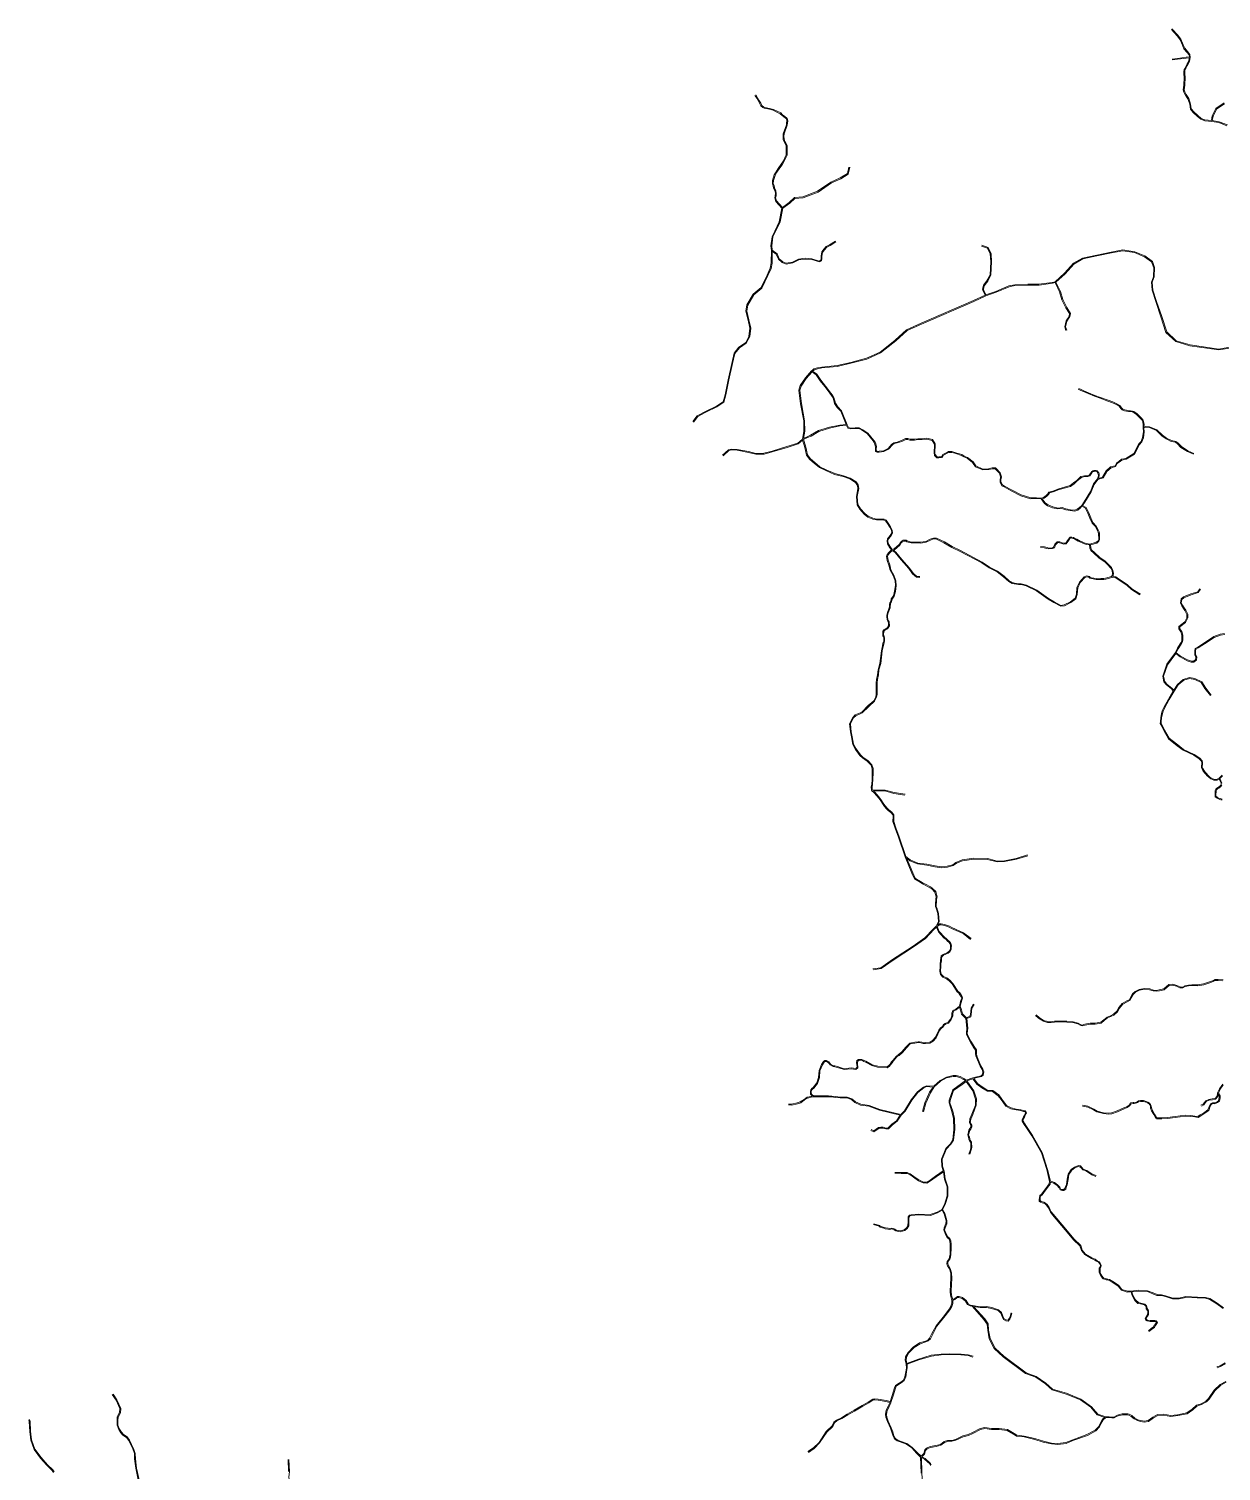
# Model space of a CAD drawing. Header units: millimetres. Extents: x 617885 to 663705, y 7172943 to 7234736.
# Drawn here: x 622412 to 630747, y 7213076 to 7223160 of the extents above; entities that cross this region are included whole.
import ezdxf

# ---------------------------------------------------------------- set-up
doc = ezdxf.new("R2010")
doc.units = ezdxf.units.MM
doc.layers.add('VIAS', color=7, linetype='Continuous', lineweight=5)

msp = doc.modelspace()

# ---------------------------------------------------------------- linework, layer by layer
at = {"layer": 'VIAS', "color": 253}
for points in [[(630399, 7223156), (630440, 7223112), (630460, 7223084), (630476, 7223046), (630487, 7223021), (630507, 7222997), (630523, 7222979), (630525, 7222964), (630503, 7222962), (630442, 7222954), (630404, 7222949)], [(630403, 7223160), (630445, 7223116), (630465, 7223087), (630482, 7223048), (630492, 7223024), (630512, 7223001), (630528, 7222982), (630531, 7222961), (630531, 7222961), (630526, 7222931), (630514, 7222912), (630504, 7222896), (630500, 7222883), (630494, 7222873), (630493, 7222862), (630493, 7222843), (630495, 7222822), (630493, 7222766), (630488, 7222734), (630492, 7222720), (630502, 7222701), (630520, 7222674), (630533, 7222634), (630538, 7222602), (630556, 7222580), (630583, 7222554), (630608, 7222534), (630634, 7222523), (630679, 7222520), (630685, 7222552), (630710, 7222603), (630767, 7222642)], [(630787, 7222482), (630730, 7222505), (630681, 7222513), (630632, 7222517), (630604, 7222529), (630579, 7222550), (630551, 7222576), (630532, 7222599), (630527, 7222633), (630515, 7222672), (630497, 7222697), (630486, 7222718), (630482, 7222733), (630487, 7222767), (630489, 7222822), (630487, 7222843), (630487, 7222862), (630488, 7222875), (630495, 7222886), (630499, 7222898), (630509, 7222915), (630520, 7222934), (630524, 7222958), (630503, 7222956), (630442, 7222948), (630405, 7222943)], [(627054, 7220415), (627084, 7220454), (627142, 7220484), (627219, 7220522), (627265, 7220553), (627279, 7220602), (627300, 7220707), (627325, 7220821), (627342, 7220893), (627375, 7220935), (627423, 7220967), (627446, 7221009), (627452, 7221067), (627440, 7221124), (627424, 7221186), (627431, 7221230), (627475, 7221304), (627532, 7221352), (627572, 7221439), (627594, 7221487), (627602, 7221524), (627604, 7221611), (627599, 7221643), (627607, 7221707), (627643, 7221780), (627657, 7221812), (627676, 7221907), (627633, 7221954), (627626, 7221979), (627629, 7221993), (627631, 7222008), (627628, 7222025), (627618, 7222046), (627616, 7222062), (627610, 7222077), (627611, 7222100), (627622, 7222139), (627635, 7222161), (627651, 7222184), (627672, 7222213), (627688, 7222237), (627706, 7222279), (627707, 7222323), (627707, 7222344), (627697, 7222361), (627691, 7222371), (627686, 7222387), (627684, 7222410), (627685, 7222427), (627708, 7222489), (627709, 7222501), (627711, 7222517), (627708, 7222530), (627690, 7222545), (627677, 7222555), (627664, 7222567), (627636, 7222581), (627616, 7222591), (627589, 7222598), (627553, 7222605), (627544, 7222611), (627530, 7222621), (627523, 7222637), (627510, 7222659), (627500, 7222676), (627488, 7222695)], [(627493, 7222698), (627505, 7222679), (627515, 7222662), (627528, 7222640), (627535, 7222625), (627547, 7222616), (627556, 7222611), (627590, 7222604), (627618, 7222597), (627638, 7222586), (627668, 7222572), (627681, 7222560), (627694, 7222550), (627714, 7222533), (627717, 7222517), (627715, 7222501), (627714, 7222487), (627691, 7222426), (627690, 7222410), (627692, 7222388), (627697, 7222373), (627702, 7222365), (627713, 7222345), (627713, 7222323), (627712, 7222277), (627693, 7222234), (627677, 7222209), (627656, 7222181), (627640, 7222158), (627628, 7222136), (627617, 7222099), (627616, 7222078), (627622, 7222064), (627624, 7222048), (627633, 7222027), (627637, 7222008), (627635, 7221992), (627632, 7221979), (627639, 7221957), (627680, 7221912), (627728, 7221946), (627764, 7221981), (627823, 7221985), (627926, 7222025), (628019, 7222089), (628084, 7222118), (628134, 7222149), (628145, 7222194)], [(630791, 7222488), (630732, 7222510), (630685, 7222519), (630690, 7222550), (630715, 7222599), (630770, 7222637)], [(628151, 7222193), (628139, 7222145), (628087, 7222112), (628022, 7222084), (627929, 7222019), (627825, 7221979), (627766, 7221975), (627731, 7221941), (627682, 7221907), (627663, 7221810), (627648, 7221777), (627613, 7221705), (627605, 7221643), (627609, 7221613), (627642, 7221587), (627658, 7221553), (627682, 7221532), (627707, 7221521), (627751, 7221530), (627792, 7221551), (627839, 7221557), (627886, 7221553), (627937, 7221537), (627948, 7221543), (627950, 7221555), (627950, 7221572), (627956, 7221600), (627969, 7221619), (627986, 7221638), (628010, 7221651), (628051, 7221675)], [(627059, 7220411), (627088, 7220450), (627144, 7220479), (627222, 7220517), (627270, 7220550), (627285, 7220601), (627306, 7220706), (627331, 7220820), (627347, 7220890), (627379, 7220930), (627427, 7220963), (627452, 7221008), (627458, 7221067), (627446, 7221125), (627430, 7221186), (627437, 7221228), (627480, 7221300), (627536, 7221348), (627578, 7221436), (627600, 7221485), (627608, 7221523), (627609, 7221605), (627637, 7221584), (627653, 7221550), (627679, 7221527), (627706, 7221514), (627753, 7221524), (627794, 7221545), (627839, 7221551), (627885, 7221547), (627938, 7221531), (627953, 7221539), (627956, 7221555), (627956, 7221571), (627961, 7221597), (627974, 7221615), (627990, 7221634), (628013, 7221646), (628054, 7221670)], [(629072, 7221641), (629114, 7221626), (629133, 7221586), (629136, 7221532), (629134, 7221488), (629131, 7221439), (629110, 7221398), (629086, 7221367), (629079, 7221341), (629083, 7221326), (629092, 7221309), (629097, 7221298), (629016, 7221260), (628650, 7221102), (628548, 7221056), (628469, 7220984), (628362, 7220899), (628267, 7220857), (628157, 7220828), (628062, 7220806), (627956, 7220795), (627925, 7220790), (627900, 7220782), (627885, 7220768), (627884, 7220768), (627842, 7220719), (627805, 7220666), (627795, 7220634), (627807, 7220539), (627829, 7220419), (627830, 7220347), (627820, 7220292), (627787, 7220263), (627710, 7220239), (627607, 7220208), (627550, 7220193), (627495, 7220192), (627443, 7220204), (627364, 7220220), (627325, 7220222), (627303, 7220216), (627261, 7220180)], [(629074, 7221647), (629119, 7221631), (629139, 7221587), (629142, 7221532), (629140, 7221487), (629136, 7221437), (629115, 7221395), (629091, 7221364), (629085, 7221341), (629089, 7221329), (629097, 7221311), (629103, 7221301), (629171, 7221324), (629263, 7221363), (629305, 7221371), (629395, 7221375), (629473, 7221375), (629565, 7221387), (629586, 7221392), (629652, 7221452), (629714, 7221521), (629778, 7221558), (629877, 7221578), (629979, 7221599), (630059, 7221615), (630143, 7221602), (630214, 7221572), (630266, 7221534), (630282, 7221491), (630279, 7221426), (630265, 7221388), (630270, 7221334), (630296, 7221255), (630332, 7221149), (630367, 7221041), (630432, 7220980), (630530, 7220950), (630731, 7220921), (630819, 7220936)], [(629667, 7221054), (629659, 7221076), (629669, 7221117), (629690, 7221148), (629693, 7221170), (629668, 7221212), (629640, 7221268), (629623, 7221323), (629591, 7221388), (629656, 7221448), (629717, 7221516), (629780, 7221552), (629878, 7221572), (629980, 7221593), (630059, 7221609), (630141, 7221596), (630211, 7221567), (630261, 7221531), (630276, 7221490), (630273, 7221427), (630259, 7221388), (630264, 7221332), (630291, 7221253), (630326, 7221147), (630361, 7221037), (630429, 7220975), (630529, 7220944), (630731, 7220915), (630821, 7220930)], [(629748, 7220641), (629767, 7220632), (629785, 7220624), (629817, 7220610), (629862, 7220592), (629902, 7220578), (629954, 7220558), (629987, 7220546), (630019, 7220532), (630035, 7220522), (630046, 7220506), (630056, 7220496), (630072, 7220490), (630085, 7220487), (630099, 7220484), (630113, 7220484), (630126, 7220482), (630133, 7220480), (630140, 7220475), (630156, 7220463), (630172, 7220448), (630185, 7220434), (630196, 7220421), (630202, 7220393), (630201, 7220372), (630201, 7220372), (630203, 7220342), (630198, 7220302), (630188, 7220276), (630172, 7220258), (630136, 7220192), (630081, 7220157), (630051, 7220151), (630031, 7220135), (630015, 7220124), (630005, 7220105), (629974, 7220097), (629944, 7220070), (629917, 7220025), (629889, 7220017), (629895, 7220035), (629895, 7220041), (629894, 7220048), (629891, 7220055), (629888, 7220061), (629886, 7220066), (629881, 7220070), (629873, 7220073), (629865, 7220073), (629858, 7220072), (629850, 7220071), (629844, 7220066), (629840, 7220063), (629838, 7220059), (629835, 7220056), (629833, 7220052), (629824, 7220040), (629814, 7220036), (629791, 7220036), (629767, 7220030), (629737, 7220003), (629715, 7219985), (629691, 7219967), (629613, 7219944), (629571, 7219928), (629543, 7219920), (629536, 7219908), (629524, 7219898), (629506, 7219883), (629489, 7219879), (629456, 7219882), (629416, 7219881), (629348, 7219902), (629282, 7219936), (629233, 7219962), (629218, 7219971), (629207, 7219993), (629207, 7220006), (629211, 7220027), (629202, 7220056), (629196, 7220064), (629183, 7220077), (629169, 7220091), (629147, 7220091), (629121, 7220085), (629081, 7220082), (629033, 7220104), (629013, 7220133), (628974, 7220163), (628951, 7220173), (628933, 7220183), (628909, 7220192), (628899, 7220194), (628885, 7220199), (628865, 7220204), (628841, 7220204), (628834, 7220200), (628802, 7220184), (628793, 7220168), (628773, 7220167), (628767, 7220166), (628762, 7220167), (628756, 7220173), (628749, 7220181), (628748, 7220186), (628746, 7220192), (628748, 7220258), (628730, 7220288), (628690, 7220298), (628656, 7220294), (628626, 7220294), (628602, 7220291), (628572, 7220291), (628557, 7220295), (628541, 7220295), (628512, 7220281), (628481, 7220271), (628459, 7220266), (628445, 7220256), (628418, 7220227), (628386, 7220209), (628355, 7220207), (628343, 7220206), (628339, 7220208), (628337, 7220209), (628336, 7220213), (628336, 7220227), (628337, 7220237), (628332, 7220259), (628328, 7220270), (628319, 7220283), (628277, 7220334), (628242, 7220356), (628216, 7220371), (628188, 7220371), (628158, 7220369), (628142, 7220373), (628132, 7220392), (628093, 7220490), (628067, 7220517), (628050, 7220542), (628040, 7220583), (628029, 7220599), (628016, 7220615), (627998, 7220641), (627981, 7220663), (627949, 7220704), (627920, 7220745), (627891, 7220766), (627903, 7220777), (627926, 7220784), (627956, 7220789), (628063, 7220800), (628158, 7220822), (628269, 7220851), (628365, 7220894), (628473, 7220979), (628551, 7221051), (628653, 7221096), (629019, 7221254), (629102, 7221294), (629173, 7221318), (629265, 7221357), (629305, 7221365), (629395, 7221369), (629474, 7221369), (629567, 7221381), (629586, 7221386), (629617, 7221321), (629634, 7221265), (629662, 7221209), (629687, 7221169), (629684, 7221150), (629663, 7221119), (629653, 7221076), (629661, 7221052)], [(627887, 7220762), (627846, 7220715), (627810, 7220663), (627801, 7220634), (627813, 7220540), (627835, 7220419), (627836, 7220347), (627827, 7220296), (627853, 7220307), (627877, 7220319), (627932, 7220351), (628009, 7220375), (628081, 7220390), (628125, 7220393), (628088, 7220486), (628062, 7220513), (628044, 7220540), (628035, 7220580), (628024, 7220596), (628012, 7220612), (627993, 7220638), (627976, 7220660), (627944, 7220700), (627916, 7220741), (627887, 7220762)], [(629751, 7220646), (629769, 7220638), (629787, 7220630), (629820, 7220616), (629865, 7220597), (629904, 7220583), (629956, 7220564), (629989, 7220552), (630022, 7220537), (630039, 7220527), (630051, 7220510), (630059, 7220502), (630074, 7220496), (630086, 7220493), (630100, 7220490), (630113, 7220490), (630127, 7220488), (630136, 7220485), (630144, 7220480), (630160, 7220468), (630177, 7220452), (630190, 7220438), (630201, 7220423), (630208, 7220393), (630207, 7220376), (630218, 7220381), (630246, 7220378), (630298, 7220357), (630336, 7220319), (630365, 7220298), (630399, 7220281), (630430, 7220275), (630446, 7220263), (630470, 7220239), (630515, 7220210), (630556, 7220191)], [(629483, 7219540), (629511, 7219538), (629531, 7219534), (629542, 7219530), (629567, 7219532), (629576, 7219536), (629585, 7219557), (629601, 7219573), (629609, 7219574), (629619, 7219573), (629635, 7219567), (629648, 7219563), (629660, 7219564), (629672, 7219582), (629681, 7219595), (629684, 7219600), (629692, 7219606), (629697, 7219607), (629703, 7219606), (629714, 7219603), (629725, 7219597), (629738, 7219591), (629750, 7219585), (629761, 7219579), (629771, 7219575), (629789, 7219567), (629805, 7219561), (629830, 7219558), (629874, 7219571), (629887, 7219581), (629891, 7219590), (629891, 7219607), (629890, 7219618), (629890, 7219630), (629887, 7219641), (629883, 7219651), (629868, 7219680), (629845, 7219705), (629829, 7219738), (629815, 7219774), (629799, 7219810), (629774, 7219822), (629761, 7219810), (629744, 7219795), (629723, 7219789), (629692, 7219792), (629661, 7219798), (629634, 7219806), (629606, 7219804), (629569, 7219812), (629534, 7219826), (629513, 7219842), (629488, 7219873), (629455, 7219876), (629415, 7219875), (629346, 7219896), (629279, 7219931), (629230, 7219957), (629214, 7219966), (629201, 7219991), (629201, 7220007), (629205, 7220026), (629197, 7220053), (629191, 7220060), (629178, 7220073), (629166, 7220085), (629148, 7220085), (629122, 7220079), (629080, 7220076), (629029, 7220099), (629008, 7220129), (628971, 7220158), (628948, 7220167), (628930, 7220178), (628907, 7220186), (628898, 7220188), (628884, 7220193), (628864, 7220198), (628843, 7220198), (628836, 7220195), (628806, 7220180), (628797, 7220162), (628774, 7220161), (628766, 7220160), (628759, 7220161), (628751, 7220169), (628744, 7220178), (628742, 7220185), (628740, 7220191), (628742, 7220256), (628726, 7220282), (628690, 7220292), (628656, 7220288), (628626, 7220288), (628602, 7220285), (628571, 7220285), (628556, 7220289), (628542, 7220289), (628515, 7220276), (628483, 7220266), (628462, 7220261), (628449, 7220252), (628422, 7220222), (628388, 7220204), (628355, 7220201), (628341, 7220200), (628335, 7220202), (628331, 7220206), (628330, 7220213), (628330, 7220228), (628331, 7220236), (628326, 7220257), (628322, 7220267), (628314, 7220280), (628273, 7220330), (628239, 7220351), (628214, 7220365), (628188, 7220365), (628157, 7220363), (628138, 7220368), (628128, 7220387), (628082, 7220384), (628010, 7220369), (627934, 7220346), (627880, 7220313), (627855, 7220302), (627827, 7220289), (627840, 7220244), (627848, 7220214), (627855, 7220181), (627875, 7220153), (627907, 7220127), (627942, 7220098), (627986, 7220078), (628047, 7220051), (628107, 7220036), (628154, 7220019), (628195, 7219992), (628210, 7219971), (628213, 7219947), (628203, 7219890), (628208, 7219834), (628225, 7219805), (628255, 7219772), (628279, 7219752), (628313, 7219738), (628338, 7219733), (628369, 7219733), (628391, 7219732), (628405, 7219725), (628420, 7219705), (628436, 7219678), (628447, 7219656), (628450, 7219635), (628438, 7219614), (628420, 7219592), (628417, 7219581), (628420, 7219561), (628435, 7219536), (628448, 7219521), (628461, 7219524), (628495, 7219554), (628506, 7219570), (628512, 7219575), (628516, 7219580), (628525, 7219585), (628536, 7219585), (628545, 7219584), (628552, 7219580), (628581, 7219572), (628644, 7219570), (628682, 7219576), (628713, 7219591), (628735, 7219600), (628757, 7219598), (628812, 7219573), (628866, 7219540), (628925, 7219513), (629076, 7219431), (629127, 7219397), (629184, 7219368), (629229, 7219333), (629266, 7219301), (629288, 7219289), (629303, 7219285), (629331, 7219280), (629350, 7219280), (629385, 7219271), (629459, 7219235), (629541, 7219177), (629579, 7219154), (629627, 7219129), (629649, 7219132), (629693, 7219154), (629726, 7219180), (629735, 7219207), (629739, 7219253), (629757, 7219291), (629790, 7219328), (629809, 7219336), (629826, 7219332), (629832, 7219325), (629841, 7219322), (629874, 7219316), (629887, 7219315), (629906, 7219316), (629926, 7219316), (629939, 7219319), (629981, 7219331), (629986, 7219337), (629988, 7219353), (629984, 7219371), (629975, 7219389), (629949, 7219418), (629933, 7219433), (629894, 7219459), (629855, 7219496), (629837, 7219512), (629830, 7219529), (629827, 7219552), (629804, 7219555), (629787, 7219561), (629768, 7219569), (629758, 7219574), (629747, 7219579), (629735, 7219586), (629723, 7219591), (629712, 7219597), (629702, 7219600), (629697, 7219601), (629694, 7219600), (629689, 7219596), (629686, 7219592), (629677, 7219579), (629664, 7219559), (629648, 7219557), (629633, 7219561), (629618, 7219567), (629609, 7219568), (629603, 7219567), (629590, 7219553), (629581, 7219532), (629569, 7219526), (629541, 7219524), (629529, 7219528), (629510, 7219532), (629483, 7219534)], [(630554, 7220186), (630512, 7220204), (630466, 7220234), (630442, 7220258), (630427, 7220270), (630397, 7220276), (630362, 7220293), (630332, 7220315), (630295, 7220352), (630245, 7220372), (630219, 7220375), (630207, 7220370), (630209, 7220342), (630204, 7220300), (630193, 7220273), (630177, 7220255), (630141, 7220187), (630084, 7220152), (630053, 7220145), (630035, 7220130), (630020, 7220120), (630009, 7220100), (629977, 7220091), (629948, 7220066), (629921, 7220020), (629886, 7220010), (629860, 7219975), (629838, 7219923), (629795, 7219851), (629778, 7219827), (629803, 7219814), (629821, 7219776), (629835, 7219741), (629850, 7219709), (629873, 7219684), (629889, 7219653), (629893, 7219643), (629896, 7219631), (629896, 7219619), (629897, 7219608), (629897, 7219589), (629892, 7219578), (629877, 7219565), (629833, 7219553), (629836, 7219531), (629842, 7219516), (629859, 7219501), (629898, 7219464), (629937, 7219438), (629953, 7219422), (629980, 7219393), (629990, 7219373), (629994, 7219354), (629992, 7219335), (629990, 7219332), (629994, 7219333), (630010, 7219329), (630020, 7219322), (630093, 7219272), (630123, 7219246), (630182, 7219208)], [(627265, 7220175), (627306, 7220211), (627325, 7220216), (627363, 7220214), (627442, 7220198), (627494, 7220186), (627551, 7220187), (627609, 7220202), (627712, 7220233), (627790, 7220258), (627821, 7220285), (627834, 7220243), (627842, 7220213), (627849, 7220179), (627871, 7220149), (627903, 7220122), (627939, 7220093), (627983, 7220073), (628045, 7220045), (628105, 7220030), (628151, 7220013), (628191, 7219988), (628204, 7219968), (628207, 7219947), (628197, 7219890), (628202, 7219832), (628220, 7219802), (628251, 7219768), (628276, 7219747), (628311, 7219732), (628337, 7219727), (628369, 7219727), (628389, 7219726), (628401, 7219720), (628415, 7219702), (628430, 7219675), (628442, 7219654), (628444, 7219636), (628433, 7219617), (628414, 7219594), (628411, 7219581), (628414, 7219559), (628430, 7219532), (628442, 7219518), (628424, 7219498), (628413, 7219486), (628408, 7219471), (628412, 7219444), (628424, 7219410), (628432, 7219376), (628454, 7219338), (628467, 7219300), (628470, 7219268), (628464, 7219228), (628456, 7219197), (628441, 7219175), (628437, 7219157), (628430, 7219147), (628429, 7219136), (628428, 7219121), (628427, 7219113), (628415, 7219080), (628409, 7219060), (628409, 7219048), (628411, 7219030), (628417, 7219018), (628421, 7219012), (628422, 7218988), (628411, 7218971), (628397, 7218963), (628389, 7218958), (628382, 7218948), (628381, 7218926), (628381, 7218916), (628385, 7218910), (628388, 7218900), (628388, 7218881), (628384, 7218872), (628373, 7218812), (628361, 7218723), (628348, 7218679), (628345, 7218644), (628338, 7218612), (628335, 7218587), (628335, 7218505), (628332, 7218489), (628319, 7218462), (628279, 7218428), (628235, 7218383), (628189, 7218363), (628172, 7218346), (628148, 7218302), (628155, 7218244), (628162, 7218209), (628171, 7218156), (628191, 7218122), (628222, 7218080), (628239, 7218063), (628273, 7218040), (628301, 7218012), (628308, 7217987), (628308, 7217956), (628307, 7217915), (628304, 7217876), (628301, 7217860), (628302, 7217838), (628306, 7217831), (628307, 7217830), (628316, 7217823), (628322, 7217819), (628337, 7217800), (628355, 7217778), (628368, 7217763), (628379, 7217743), (628394, 7217724), (628408, 7217707), (628419, 7217696), (628428, 7217689), (628440, 7217679), (628453, 7217662), (628453, 7217652), (628451, 7217617), (628468, 7217571), (628491, 7217508), (628537, 7217371), (628537, 7217371), (628585, 7217257), (628603, 7217217), (628615, 7217210), (628643, 7217193), (628660, 7217182), (628677, 7217174), (628711, 7217155), (628724, 7217148), (628746, 7217125), (628755, 7217091), (628752, 7217076), (628752, 7217063), (628751, 7217052), (628749, 7217041), (628749, 7217023), (628754, 7217012), (628766, 7216974), (628770, 7216918), (628755, 7216887), (628734, 7216866), (628676, 7216805), (628593, 7216746), (628450, 7216653), (628368, 7216596), (628313, 7216588)], [(629882, 7220014), (629889, 7220035), (629889, 7220040), (629888, 7220046), (629886, 7220052), (629883, 7220058), (629881, 7220062), (629878, 7220065), (629872, 7220067), (629866, 7220067), (629859, 7220066), (629853, 7220065), (629848, 7220062), (629845, 7220059), (629842, 7220055), (629840, 7220052), (629838, 7220049), (629828, 7220035), (629815, 7220030), (629792, 7220030), (629770, 7220024), (629741, 7219999), (629719, 7219980), (629693, 7219961), (629615, 7219939), (629573, 7219922), (629547, 7219915), (629541, 7219904), (629528, 7219893), (629509, 7219878), (629495, 7219874), (629517, 7219846), (629537, 7219831), (629571, 7219818), (629607, 7219810), (629635, 7219813), (629662, 7219804), (629693, 7219798), (629723, 7219795), (629741, 7219801), (629757, 7219814), (629772, 7219827), (629790, 7219854), (629833, 7219925), (629855, 7219978), (629882, 7220014)], [(628640, 7219325), (628617, 7219327), (628590, 7219349), (628564, 7219386), (628511, 7219447), (628469, 7219498), (628447, 7219514), (628429, 7219494), (628418, 7219483), (628414, 7219471), (628418, 7219446), (628430, 7219412), (628438, 7219378), (628459, 7219341), (628473, 7219301), (628476, 7219268), (628470, 7219226), (628462, 7219194), (628447, 7219172), (628443, 7219155), (628436, 7219145), (628435, 7219135), (628434, 7219121), (628433, 7219111), (628420, 7219078), (628415, 7219059), (628415, 7219048), (628417, 7219031), (628422, 7219021), (628427, 7219015), (628428, 7218987), (628415, 7218966), (628400, 7218958), (628393, 7218953), (628388, 7218946), (628387, 7218926), (628387, 7218918), (628390, 7218913), (628394, 7218901), (628394, 7218880), (628390, 7218870), (628378, 7218811), (628367, 7218722), (628354, 7218678), (628351, 7218644), (628344, 7218611), (628341, 7218587), (628341, 7218505), (628338, 7218487), (628324, 7218459), (628283, 7218423), (628238, 7218378), (628192, 7218358), (628177, 7218342), (628155, 7218301), (628161, 7218245), (628168, 7218210), (628177, 7218158), (628196, 7218126), (628226, 7218084), (628243, 7218067), (628276, 7218044), (628306, 7218015), (628314, 7217988), (628314, 7217956), (628313, 7217915), (628310, 7217876), (628307, 7217860), (628308, 7217840), (628311, 7217836), (628397, 7217838), (628460, 7217820), (628537, 7217809)], [(630179, 7219203), (630120, 7219241), (630089, 7219268), (630017, 7219317), (630007, 7219324), (629994, 7219327), (629984, 7219325), (629983, 7219325), (629941, 7219313), (629927, 7219310), (629906, 7219310), (629887, 7219309), (629873, 7219310), (629840, 7219316), (629829, 7219320), (629823, 7219327), (629810, 7219329), (629794, 7219323), (629762, 7219288), (629745, 7219251), (629741, 7219205), (629731, 7219176), (629696, 7219149), (629651, 7219127), (629626, 7219123), (629577, 7219149), (629537, 7219172), (629456, 7219230), (629383, 7219265), (629349, 7219274), (629330, 7219274), (629301, 7219279), (629286, 7219283), (629263, 7219296), (629225, 7219329), (629180, 7219363), (629124, 7219391), (629073, 7219426), (628922, 7219507), (628863, 7219535), (628809, 7219567), (628756, 7219592), (628736, 7219594), (628715, 7219586), (628684, 7219570), (628644, 7219564), (628580, 7219566), (628550, 7219574), (628543, 7219578), (628536, 7219579), (628526, 7219579), (628520, 7219575), (628516, 7219571), (628510, 7219566), (628500, 7219550), (628463, 7219518), (628454, 7219516), (628473, 7219502), (628515, 7219451), (628569, 7219389), (628595, 7219353), (628619, 7219332), (628641, 7219331)], [(630599, 7219245), (630583, 7219224), (630534, 7219209), (630483, 7219188), (630467, 7219175), (630462, 7219146), (630471, 7219127), (630484, 7219108), (630494, 7219093), (630507, 7219066), (630508, 7219043), (630492, 7219013), (630452, 7218982), (630452, 7218964), (630466, 7218944), (630473, 7218921), (630473, 7218890), (630471, 7218877), (630461, 7218861), (630441, 7218829), (630427, 7218799), (630368, 7218717), (630339, 7218635), (630347, 7218595), (630364, 7218574), (630398, 7218547), (630412, 7218532), (630378, 7218473), (630347, 7218414), (630335, 7218392), (630330, 7218374), (630325, 7218343), (630322, 7218318), (630320, 7218304), (630332, 7218284), (630347, 7218254), (630379, 7218196), (630439, 7218148), (630481, 7218116), (630556, 7218081), (630594, 7218057), (630609, 7218040), (630611, 7218029), (630611, 7218018), (630609, 7218007), (630609, 7217996), (630614, 7217985), (630620, 7217974), (630630, 7217958), (630641, 7217950), (630649, 7217937), (630662, 7217927), (630675, 7217916), (630686, 7217911), (630695, 7217908), (630703, 7217906), (630709, 7217906), (630720, 7217908), (630732, 7217915), (630746, 7217886), (630746, 7217875), (630737, 7217864), (630728, 7217857), (630717, 7217851), (630710, 7217843), (630706, 7217835), (630705, 7217825), (630704, 7217812), (630704, 7217799), (630705, 7217790), (630713, 7217785), (630718, 7217781), (630729, 7217777), (630738, 7217773), (630745, 7217770), (630754, 7217769)], [(630603, 7219242), (630587, 7219219), (630537, 7219203), (630486, 7219183), (630473, 7219171), (630468, 7219147), (630476, 7219130), (630489, 7219112), (630499, 7219096), (630513, 7219067), (630514, 7219042), (630497, 7219009), (630458, 7218979), (630458, 7218966), (630472, 7218947), (630479, 7218921), (630479, 7218889), (630477, 7218875), (630467, 7218858), (630446, 7218826), (630433, 7218798), (630463, 7218774), (630512, 7218748), (630539, 7218739), (630553, 7218739), (630564, 7218746), (630568, 7218748), (630570, 7218768), (630562, 7218783), (630562, 7218813), (630565, 7218827), (630583, 7218838), (630627, 7218865), (630695, 7218911), (630741, 7218928), (630771, 7218932)], [(630772, 7218926), (630742, 7218922), (630698, 7218905), (630631, 7218860), (630586, 7218833), (630571, 7218824), (630568, 7218812), (630568, 7218785), (630576, 7218769), (630574, 7218745), (630567, 7218741), (630555, 7218733), (630538, 7218733), (630510, 7218742), (630460, 7218769), (630430, 7218793), (630373, 7218714), (630345, 7218635), (630353, 7218597), (630368, 7218578), (630402, 7218551), (630415, 7218537), (630442, 7218577), (630482, 7218612), (630525, 7218624), (630563, 7218618), (630611, 7218594), (630639, 7218551), (630677, 7218502)], [(630672, 7218498), (630634, 7218548), (630607, 7218590), (630562, 7218612), (630525, 7218618), (630485, 7218607), (630447, 7218573), (630418, 7218530), (630383, 7218470), (630352, 7218411), (630341, 7218390), (630336, 7218373), (630331, 7218342), (630328, 7218317), (630327, 7218305), (630338, 7218286), (630352, 7218257), (630384, 7218200), (630443, 7218153), (630484, 7218122), (630558, 7218087), (630598, 7218062), (630614, 7218043), (630617, 7218030), (630617, 7218017), (630615, 7218006), (630615, 7217997), (630619, 7217988), (630626, 7217977), (630635, 7217962), (630645, 7217954), (630654, 7217942), (630666, 7217931), (630678, 7217921), (630688, 7217916), (630696, 7217914), (630704, 7217912), (630709, 7217912), (630718, 7217914), (630732, 7217922), (630753, 7217941)], [(630737, 7217919), (630757, 7217938)], [(630752, 7217887), (630737, 7217919)], [(628536, 7217803), (628458, 7217814), (628396, 7217832), (628317, 7217830), (628319, 7217828), (628326, 7217824), (628342, 7217804), (628360, 7217782), (628373, 7217766), (628384, 7217747), (628399, 7217728), (628413, 7217711), (628423, 7217700), (628432, 7217693), (628444, 7217683), (628459, 7217664), (628459, 7217652), (628458, 7217618), (628473, 7217573), (628497, 7217510), (628542, 7217374), (628574, 7217349), (628626, 7217327), (628690, 7217319), (628747, 7217308), (628793, 7217300), (628832, 7217305), (628870, 7217316), (628893, 7217332), (628937, 7217349), (629018, 7217361), (629115, 7217359), (629181, 7217341), (629232, 7217344), (629315, 7217360), (629394, 7217385)], [(630755, 7217775), (630747, 7217776), (630740, 7217778), (630731, 7217782), (630721, 7217786), (630716, 7217790), (630711, 7217794), (630710, 7217799), (630710, 7217811), (630711, 7217824), (630712, 7217834), (630715, 7217840), (630721, 7217846), (630731, 7217852), (630742, 7217860), (630752, 7217873)], [(629396, 7217379), (629316, 7217354), (629232, 7217338), (629180, 7217335), (629114, 7217353), (629019, 7217355), (628939, 7217343), (628896, 7217327), (628873, 7217310), (628833, 7217299), (628793, 7217294), (628746, 7217302), (628689, 7217313), (628624, 7217322), (628571, 7217344), (628547, 7217363), (628591, 7217259), (628607, 7217221), (628618, 7217215), (628646, 7217198), (628663, 7217187), (628680, 7217179), (628714, 7217161), (628727, 7217153), (628752, 7217128), (628761, 7217091), (628758, 7217075), (628758, 7217063), (628756, 7217051), (628755, 7217041), (628755, 7217024), (628759, 7217014), (628772, 7216975), (628776, 7216917), (628765, 7216893), (628777, 7216902), (628789, 7216902), (628813, 7216898), (628848, 7216886), (628864, 7216877), (628946, 7216839), (628999, 7216799)], [(628995, 7216794), (628943, 7216834), (628861, 7216871), (628846, 7216880), (628812, 7216892), (628789, 7216896), (628779, 7216896), (628762, 7216884), (628775, 7216849), (628812, 7216809), (628828, 7216798), (628839, 7216787), (628849, 7216779), (628858, 7216765), (628861, 7216749), (628860, 7216735), (628860, 7216722), (628850, 7216707), (628838, 7216697), (628807, 7216683), (628796, 7216675), (628793, 7216662), (628791, 7216645), (628788, 7216622), (628788, 7216602), (628786, 7216573), (628790, 7216551), (628806, 7216534), (628829, 7216524), (628850, 7216509), (628871, 7216486), (628907, 7216431), (628917, 7216422), (628926, 7216410), (628936, 7216394), (628939, 7216383), (628934, 7216368), (628923, 7216326), (628931, 7216302), (628938, 7216273), (628966, 7216246), (628991, 7216257), (628994, 7216268), (628999, 7216314), (629016, 7216342)], [(628314, 7216582), (628370, 7216590), (628453, 7216648), (628597, 7216741), (628680, 7216800), (628738, 7216862), (628757, 7216880), (628770, 7216846), (628808, 7216804), (628824, 7216793), (628835, 7216782), (628844, 7216775), (628853, 7216763), (628855, 7216749), (628854, 7216735), (628854, 7216724), (628845, 7216711), (628835, 7216703), (628804, 7216689), (628790, 7216679), (628787, 7216663), (628785, 7216646), (628782, 7216623), (628782, 7216603), (628780, 7216572), (628784, 7216548), (628802, 7216529), (628826, 7216518), (628846, 7216505), (628866, 7216482), (628902, 7216427), (628913, 7216418), (628921, 7216407), (628930, 7216391), (628933, 7216383), (628928, 7216369), (628917, 7216327), (628892, 7216306), (628871, 7216296), (628864, 7216277), (628864, 7216260), (628859, 7216245), (628854, 7216236), (628838, 7216214), (628817, 7216205), (628806, 7216199), (628796, 7216183), (628785, 7216175), (628774, 7216159), (628749, 7216109), (628730, 7216087), (628708, 7216075), (628679, 7216072), (628664, 7216071), (628655, 7216074), (628639, 7216078), (628629, 7216078), (628605, 7216075), (628571, 7216069), (628542, 7216040), (628514, 7216008), (628491, 7215988), (628475, 7215976), (628451, 7215946), (628441, 7215935), (628430, 7215920), (628421, 7215909), (628409, 7215902), (628346, 7215907), (628308, 7215916), (628264, 7215942), (628252, 7215946), (628236, 7215954), (628220, 7215955), (628212, 7215953), (628201, 7215946), (628198, 7215931), (628199, 7215920), (628202, 7215903), (628201, 7215898), (628192, 7215891), (628160, 7215895), (628112, 7215889), (628083, 7215899), (628064, 7215904), (628047, 7215909), (628037, 7215910), (628017, 7215921), (628011, 7215929), (628004, 7215937), (627989, 7215947), (627977, 7215946), (627967, 7215940), (627962, 7215932), (627954, 7215920), (627936, 7215877), (627933, 7215829), (627920, 7215790), (627895, 7215758), (627885, 7215751), (627878, 7215741), (627875, 7215730), (627875, 7215723), (627876, 7215712), (627882, 7215705), (627889, 7215698), (627878, 7215696), (627852, 7215690), (627831, 7215675), (627805, 7215657), (627784, 7215651), (627744, 7215641), (627722, 7215642)], [(629449, 7216261), (629470, 7216243), (629504, 7216221), (629534, 7216213), (629559, 7216212), (629583, 7216215), (629624, 7216217), (629669, 7216216), (629711, 7216212), (629744, 7216203), (629761, 7216193), (629775, 7216189), (629796, 7216194), (629833, 7216201), (629866, 7216202), (629907, 7216209), (629930, 7216227), (629953, 7216245), (629976, 7216255), (629997, 7216265), (630022, 7216288), (630037, 7216314), (630060, 7216340), (630090, 7216358), (630111, 7216368), (630118, 7216385), (630131, 7216408), (630148, 7216424), (630175, 7216438), (630211, 7216445), (630247, 7216442), (630271, 7216433), (630293, 7216431), (630316, 7216435), (630349, 7216442), (630370, 7216460), (630384, 7216472), (630408, 7216474), (630435, 7216466), (630459, 7216455), (630478, 7216454), (630496, 7216464), (630519, 7216468), (630543, 7216471), (630584, 7216470), (630625, 7216477), (630667, 7216490), (630695, 7216502), (630705, 7216507), (630727, 7216507), (630759, 7216504)], [(630760, 7216510), (630727, 7216513), (630704, 7216513), (630693, 7216507), (630665, 7216496), (630624, 7216483), (630583, 7216476), (630543, 7216477), (630518, 7216474), (630494, 7216469), (630477, 7216460), (630460, 7216461), (630438, 7216471), (630409, 7216480), (630381, 7216478), (630366, 7216464), (630347, 7216447), (630314, 7216441), (630292, 7216437), (630273, 7216439), (630248, 7216448), (630211, 7216451), (630173, 7216443), (630145, 7216429), (630127, 7216412), (630113, 7216387), (630106, 7216372), (630087, 7216364), (630056, 7216345), (630032, 7216318), (630017, 7216292), (629994, 7216270), (629974, 7216260), (629950, 7216250), (629926, 7216232), (629905, 7216214), (629866, 7216208), (629832, 7216207), (629794, 7216200), (629775, 7216195), (629764, 7216199), (629747, 7216208), (629712, 7216218), (629669, 7216222), (629624, 7216223), (629582, 7216221), (629559, 7216218), (629535, 7216219), (629506, 7216227), (629474, 7216248), (629453, 7216266)], [(628918, 7216320), (628895, 7216301), (628875, 7216292), (628870, 7216276), (628870, 7216259), (628864, 7216243), (628859, 7216233), (628842, 7216209), (628820, 7216200), (628811, 7216194), (628801, 7216179), (628789, 7216171), (628779, 7216156), (628755, 7216105), (628734, 7216082), (628710, 7216069), (628680, 7216066), (628663, 7216065), (628654, 7216068), (628638, 7216072), (628629, 7216072), (628606, 7216069), (628574, 7216063), (628547, 7216036), (628519, 7216004), (628495, 7215983), (628479, 7215972), (628455, 7215942), (628446, 7215931), (628435, 7215916), (628425, 7215905), (628411, 7215896), (628345, 7215901), (628305, 7215911), (628261, 7215936), (628250, 7215940), (628234, 7215949), (628220, 7215949), (628215, 7215948), (628207, 7215942), (628204, 7215931), (628205, 7215921), (628208, 7215903), (628207, 7215895), (628193, 7215885), (628160, 7215889), (628111, 7215883), (628081, 7215893), (628062, 7215899), (628046, 7215903), (628035, 7215904), (628013, 7215916), (628006, 7215925), (628000, 7215932), (627987, 7215941), (627979, 7215940), (627971, 7215935), (627967, 7215929), (627959, 7215917), (627942, 7215875), (627939, 7215828), (627925, 7215787), (627900, 7215754), (627889, 7215746), (627884, 7215739), (627881, 7215729), (627881, 7215723), (627882, 7215715), (627886, 7215709), (627896, 7215700), (627924, 7215700), (627968, 7215699), (628001, 7215699), (628025, 7215698), (628050, 7215695), (628084, 7215691), (628132, 7215691), (628165, 7215680), (628190, 7215658), (628228, 7215641), (628286, 7215633), (628360, 7215605), (628508, 7215570), (628533, 7215596), (628579, 7215673), (628623, 7215727), (628666, 7215760), (628687, 7215771), (628738, 7215767), (628782, 7215807), (628826, 7215830), (628873, 7215842), (628895, 7215841), (628923, 7215834), (628949, 7215820), (628965, 7215809), (629011, 7215825), (629011, 7215825), (629030, 7215831), (629069, 7215839), (629078, 7215848), (629082, 7215866), (629076, 7215885), (629062, 7215907), (629043, 7215952), (629033, 7215979), (629030, 7215993), (629030, 7216019), (629019, 7216035), (628993, 7216079), (628974, 7216114), (628967, 7216128), (628966, 7216139), (628970, 7216174), (628962, 7216241), (628932, 7216270), (628925, 7216300), (628918, 7216320)], [(629021, 7216339), (629005, 7216312), (629000, 7216267), (628997, 7216253), (628969, 7216240), (628976, 7216174), (628972, 7216139), (628973, 7216129), (628979, 7216117), (628998, 7216082), (629024, 7216039), (629036, 7216021), (629036, 7215993), (629038, 7215980), (629049, 7215954), (629067, 7215909), (629081, 7215887), (629089, 7215867), (629084, 7215845), (629072, 7215834), (629032, 7215825), (629017, 7215820), (629043, 7215786), (629076, 7215762), (629116, 7215738), (629151, 7215737), (629193, 7215706), (629213, 7215677), (629246, 7215632), (629279, 7215615), (629315, 7215607), (629346, 7215602), (629367, 7215597), (629377, 7215595), (629382, 7215588), (629385, 7215581), (629382, 7215573), (629379, 7215567), (629374, 7215557), (629372, 7215551), (629361, 7215533), (629362, 7215525), (629374, 7215503), (629386, 7215486), (629429, 7215423), (629495, 7215304), (629533, 7215186), (629553, 7215104), (629563, 7215100), (629581, 7215094), (629604, 7215077), (629619, 7215061), (629626, 7215048), (629631, 7215045), (629639, 7215044), (629644, 7215044), (629655, 7215052), (629657, 7215060), (629666, 7215079), (629671, 7215117), (629678, 7215153), (629699, 7215185), (629721, 7215202), (629749, 7215212), (629763, 7215210), (629773, 7215200), (629783, 7215188), (629807, 7215178), (629845, 7215153), (629874, 7215142)], [(628665, 7215588), (628682, 7215648), (628714, 7215722), (628741, 7215762), (628786, 7215802), (628828, 7215825), (628873, 7215836), (628894, 7215835), (628921, 7215828), (628946, 7215815), (628960, 7215806), (628932, 7215785), (628870, 7215742), (628846, 7215669), (628845, 7215650), (628864, 7215591), (628876, 7215542), (628878, 7215465), (628870, 7215392), (628854, 7215364), (628822, 7215332), (628791, 7215258), (628794, 7215207), (628803, 7215175), (628750, 7215138), (628712, 7215111), (628688, 7215096), (628666, 7215097), (628634, 7215112), (628599, 7215137), (628574, 7215154), (628552, 7215163), (628509, 7215164), (628466, 7215165)], [(628984, 7215293), (628994, 7215324), (628997, 7215338), (628996, 7215374), (628987, 7215386), (628984, 7215398), (628981, 7215411), (628975, 7215428), (628984, 7215460), (628990, 7215471), (628997, 7215482), (628998, 7215493), (628987, 7215512), (628990, 7215539), (629005, 7215571), (629029, 7215635), (629030, 7215677), (629011, 7215734), (628964, 7215801), (628936, 7215780), (628875, 7215738), (628852, 7215668), (628851, 7215650), (628870, 7215593), (628882, 7215542), (628884, 7215465), (628876, 7215390), (628858, 7215361), (628827, 7215329), (628797, 7215257), (628800, 7215208), (628810, 7215174), (628810, 7215174), (628818, 7215119), (628837, 7215064), (628837, 7214999), (628818, 7214939), (628800, 7214904), (628816, 7214878), (628830, 7214828), (628829, 7214805), (628817, 7214777), (628814, 7214763), (628825, 7214734), (628837, 7214714), (628851, 7214702), (628857, 7214685), (628859, 7214660), (628859, 7214632), (628858, 7214591), (628855, 7214571), (628851, 7214558), (628837, 7214539), (628836, 7214526), (628840, 7214515), (628852, 7214492), (628862, 7214462), (628864, 7214423), (628861, 7214382), (628859, 7214333), (628861, 7214307), (628870, 7214274), (628881, 7214281), (628894, 7214290), (628904, 7214296), (628915, 7214297), (628939, 7214289), (628964, 7214268), (628978, 7214245), (628994, 7214237), (629008, 7214235), (629008, 7214235), (629063, 7214225), (629107, 7214226), (629143, 7214220), (629191, 7214204), (629211, 7214185), (629220, 7214159), (629231, 7214141), (629243, 7214133), (629257, 7214131), (629265, 7214142), (629271, 7214157), (629279, 7214182)], [(630238, 7214057), (630258, 7214072), (630275, 7214085), (630282, 7214096), (630294, 7214114), (630289, 7214121), (630283, 7214122), (630267, 7214123), (630250, 7214123), (630230, 7214126), (630219, 7214133), (630216, 7214143), (630228, 7214163), (630233, 7214173), (630234, 7214181), (630234, 7214191), (630234, 7214195), (630231, 7214200), (630223, 7214211), (630222, 7214223), (630221, 7214229), (630210, 7214239), (630183, 7214245), (630165, 7214249), (630144, 7214270), (630124, 7214303), (630117, 7214329), (630091, 7214328), (630050, 7214341), (630026, 7214370), (629986, 7214397), (629963, 7214409), (629953, 7214413), (629944, 7214414), (629939, 7214416), (629922, 7214421), (629918, 7214425), (629908, 7214438), (629900, 7214451), (629894, 7214464), (629894, 7214478), (629894, 7214495), (629901, 7214505), (629903, 7214513), (629896, 7214528), (629889, 7214536), (629876, 7214543), (629863, 7214552), (629840, 7214562), (629795, 7214590), (629770, 7214618), (629760, 7214651), (629714, 7214694), (629656, 7214763), (629568, 7214869), (629553, 7214886), (629547, 7214901), (629540, 7214916), (629531, 7214929), (629526, 7214936), (629517, 7214944), (629505, 7214950), (629496, 7214952), (629485, 7214957), (629475, 7214964), (629475, 7214975), (629476, 7214989), (629480, 7215002), (629492, 7215012), (629521, 7215052), (629545, 7215084), (629548, 7215101), (629528, 7215184), (629490, 7215301), (629424, 7215420), (629381, 7215483), (629369, 7215500), (629356, 7215523), (629355, 7215535), (629366, 7215554), (629369, 7215560), (629374, 7215570), (629377, 7215576), (629379, 7215581), (629377, 7215585), (629374, 7215590), (629366, 7215591), (629345, 7215597), (629314, 7215601), (629277, 7215610), (629242, 7215628), (629209, 7215674), (629188, 7215701), (629149, 7215731), (629114, 7215732), (629073, 7215757), (629039, 7215781), (629010, 7215818), (628970, 7215804), (629017, 7215736), (629036, 7215678), (629035, 7215634), (629011, 7215569), (628996, 7215537), (628993, 7215513), (629004, 7215494), (629003, 7215481), (628996, 7215468), (628989, 7215458), (628981, 7215428), (628987, 7215412), (628989, 7215399), (628993, 7215389), (629002, 7215376), (629003, 7215338), (629000, 7215322), (628990, 7215291)], [(629012, 7215819), (629013, 7215819)], [(630762, 7215777), (630741, 7215746), (630728, 7215719), (630739, 7215700), (630739, 7215687), (630735, 7215662), (630722, 7215654), (630703, 7215645), (630687, 7215646), (630677, 7215640), (630671, 7215628), (630660, 7215597), (630626, 7215573), (630604, 7215561), (630586, 7215549), (630562, 7215552), (630535, 7215556), (630496, 7215558), (630426, 7215549), (630372, 7215542), (630332, 7215540), (630298, 7215540), (630291, 7215543), (630276, 7215569), (630261, 7215595), (630254, 7215614), (630252, 7215627), (630249, 7215636), (630243, 7215645), (630233, 7215650), (630220, 7215655), (630203, 7215661), (630182, 7215661), (630170, 7215659), (630163, 7215654), (630157, 7215651), (630138, 7215647), (630133, 7215647), (630118, 7215644), (630107, 7215630), (630090, 7215618), (630068, 7215610), (630022, 7215589), (629982, 7215575), (629961, 7215572), (629924, 7215576), (629877, 7215588), (629855, 7215602), (629814, 7215621), (629777, 7215628)], [(630758, 7215781), (630735, 7215749), (630722, 7215720), (630722, 7215720), (630718, 7215698), (630705, 7215681), (630685, 7215678), (630662, 7215674), (630639, 7215666), (630621, 7215641), (630606, 7215634)], [(627722, 7215636), (627745, 7215635), (627785, 7215645), (627808, 7215651), (627835, 7215671), (627854, 7215684), (627880, 7215690), (627895, 7215694), (627924, 7215694), (627968, 7215693), (628001, 7215693), (628024, 7215692), (628050, 7215689), (628084, 7215685), (628131, 7215685), (628162, 7215675), (628186, 7215653), (628226, 7215635), (628285, 7215627), (628358, 7215599), (628504, 7215565), (628477, 7215526), (628445, 7215502), (628419, 7215476), (628403, 7215475), (628385, 7215480), (628367, 7215481), (628352, 7215479), (628319, 7215455), (628300, 7215464)], [(628298, 7215458), (628320, 7215448), (628355, 7215474), (628367, 7215475), (628384, 7215474), (628402, 7215469), (628422, 7215470), (628449, 7215498), (628482, 7215522), (628511, 7215565), (628538, 7215592), (628584, 7215670), (628627, 7215723), (628669, 7215755), (628688, 7215765), (628734, 7215761), (628708, 7215725), (628676, 7215650), (628659, 7215590)], [(629778, 7215634), (629816, 7215627), (629858, 7215607), (629880, 7215593), (629925, 7215582), (629961, 7215579), (629981, 7215581), (630019, 7215595), (630066, 7215615), (630087, 7215624), (630103, 7215634), (630114, 7215650), (630132, 7215653), (630137, 7215653), (630155, 7215656), (630160, 7215659), (630168, 7215665), (630182, 7215667), (630204, 7215667), (630222, 7215661), (630235, 7215655), (630247, 7215649), (630254, 7215639), (630258, 7215628), (630260, 7215615), (630266, 7215597), (630281, 7215572), (630295, 7215548), (630299, 7215546), (630332, 7215546), (630372, 7215548), (630426, 7215555), (630496, 7215564), (630535, 7215562), (630563, 7215558), (630585, 7215556), (630601, 7215566), (630623, 7215578), (630655, 7215601), (630665, 7215630), (630673, 7215644), (630686, 7215652), (630702, 7215651), (630719, 7215659), (630729, 7215666), (630733, 7215688), (630733, 7215699), (630726, 7215711), (630723, 7215696), (630708, 7215676), (630686, 7215672), (630663, 7215669), (630643, 7215661), (630625, 7215637), (630609, 7215628)], [(630763, 7214217), (630720, 7214251), (630669, 7214282), (630637, 7214290), (630581, 7214293), (630501, 7214296), (630452, 7214286), (630409, 7214286), (630359, 7214302), (630329, 7214309), (630299, 7214310), (630272, 7214322), (630233, 7214336), (630170, 7214341), (630119, 7214335), (630092, 7214334), (630053, 7214346), (630030, 7214375), (629989, 7214402), (629966, 7214415), (629954, 7214419), (629945, 7214420), (629941, 7214422), (629926, 7214426), (629922, 7214429), (629913, 7214441), (629905, 7214453), (629900, 7214465), (629900, 7214478), (629900, 7214493), (629906, 7214502), (629909, 7214513), (629901, 7214531), (629893, 7214540), (629879, 7214548), (629866, 7214557), (629843, 7214568), (629799, 7214594), (629775, 7214621), (629766, 7214654), (629719, 7214698), (629660, 7214767), (629573, 7214873), (629559, 7214889), (629552, 7214903), (629545, 7214919), (629536, 7214932), (629530, 7214940), (629520, 7214949), (629507, 7214956), (629498, 7214958), (629488, 7214962), (629481, 7214967), (629481, 7214974), (629482, 7214988), (629485, 7214999), (629496, 7215007), (629526, 7215049), (629551, 7215082), (629553, 7215097), (629561, 7215095), (629578, 7215089), (629600, 7215073), (629614, 7215057), (629622, 7215043), (629629, 7215040), (629638, 7215038), (629646, 7215039), (629660, 7215048), (629663, 7215058), (629671, 7215078), (629677, 7215116), (629683, 7215151), (629704, 7215181), (629724, 7215197), (629750, 7215205), (629760, 7215204), (629769, 7215196), (629779, 7215183), (629805, 7215173), (629842, 7215147), (629871, 7215137)], [(628318, 7214805), (628358, 7214793), (628364, 7214788), (628390, 7214780), (628401, 7214777), (628418, 7214774), (628431, 7214772), (628445, 7214775), (628457, 7214772), (628465, 7214768), (628476, 7214761), (628502, 7214755), (628532, 7214764), (628548, 7214777), (628557, 7214794), (628558, 7214820), (628558, 7214841), (628560, 7214855), (628568, 7214866), (628579, 7214869), (628633, 7214873), (628713, 7214870), (628762, 7214887), (628794, 7214906), (628812, 7214941), (628831, 7215000), (628831, 7215063), (628812, 7215117), (628805, 7215168), (628754, 7215134), (628715, 7215106), (628690, 7215090), (628664, 7215092), (628631, 7215106), (628596, 7215132), (628571, 7215149), (628551, 7215157), (628509, 7215158), (628466, 7215159)], [(627858, 7213212), (627898, 7213239), (627936, 7213276), (627985, 7213353), (628028, 7213392), (628040, 7213418), (628058, 7213432), (628092, 7213449), (628133, 7213474), (628181, 7213501), (628238, 7213535), (628280, 7213559), (628312, 7213580), (628327, 7213582), (628349, 7213579), (628404, 7213569), (628423, 7213564), (628432, 7213560), (628447, 7213604), (628464, 7213659), (628471, 7213675), (628484, 7213685), (628507, 7213698), (628526, 7213713), (628536, 7213735), (628542, 7213771), (628547, 7213798), (628546, 7213824), (628538, 7213851), (628541, 7213875), (628558, 7213906), (628596, 7213944), (628639, 7213972), (628681, 7213984), (628696, 7213992), (628709, 7214006), (628722, 7214033), (628754, 7214092), (628813, 7214165), (628845, 7214208), (628858, 7214229), (628865, 7214250), (628865, 7214269), (628855, 7214306), (628853, 7214332), (628855, 7214382), (628858, 7214424), (628856, 7214461), (628847, 7214490), (628835, 7214512), (628830, 7214525), (628831, 7214541), (628845, 7214560), (628849, 7214573), (628852, 7214592), (628853, 7214632), (628853, 7214660), (628851, 7214683), (628846, 7214698), (628832, 7214710), (628819, 7214731), (628808, 7214763), (628811, 7214778), (628823, 7214807), (628824, 7214827), (628810, 7214876), (628796, 7214900), (628764, 7214882), (628714, 7214864), (628633, 7214867), (628580, 7214863), (628571, 7214861), (628566, 7214853), (628564, 7214841), (628564, 7214820), (628563, 7214792), (628553, 7214773), (628535, 7214758), (628502, 7214749), (628473, 7214755), (628462, 7214763), (628455, 7214766), (628445, 7214769), (628431, 7214766), (628417, 7214768), (628399, 7214771), (628388, 7214775), (628362, 7214782), (628355, 7214788), (628316, 7214800)], [(629013, 7213879), (628979, 7213890), (628929, 7213894), (628850, 7213897), (628790, 7213894), (628720, 7213886), (628632, 7213859), (628550, 7213829), (628544, 7213851), (628547, 7213873), (628563, 7213902), (628600, 7213940), (628642, 7213966), (628683, 7213979), (628699, 7213987), (628714, 7214002), (628728, 7214030), (628759, 7214089), (628818, 7214162), (628850, 7214204), (628864, 7214226), (628871, 7214249), (628871, 7214268), (628885, 7214276), (628897, 7214285), (628906, 7214290), (628914, 7214291), (628936, 7214284), (628960, 7214264), (628974, 7214240), (628992, 7214231), (629006, 7214229), (629089, 7214137), (629112, 7214103), (629115, 7214062), (629126, 7214001), (629161, 7213933), (629224, 7213876), (629380, 7213759), (629451, 7213732), (629518, 7213687), (629566, 7213645), (629663, 7213615), (629763, 7213574), (629836, 7213522), (629881, 7213470), (629934, 7213452), (629917, 7213440), (629903, 7213414), (629892, 7213389), (629867, 7213362), (629809, 7213331), (629709, 7213294), (629662, 7213276), (629605, 7213269), (629561, 7213272), (629504, 7213285), (629445, 7213303), (629371, 7213321), (629319, 7213327), (629299, 7213340), (629253, 7213366), (629195, 7213373), (629141, 7213374), (629096, 7213380), (629062, 7213373), (629008, 7213345), (628978, 7213331), (628942, 7213322), (628890, 7213298), (628864, 7213291), (628833, 7213289), (628810, 7213282), (628785, 7213263), (628753, 7213254), (628712, 7213248), (628687, 7213236), (628675, 7213224), (628668, 7213198), (628649, 7213180), (628622, 7213206), (628588, 7213242), (628550, 7213270), (628504, 7213286), (628486, 7213293), (628473, 7213301), (628466, 7213309), (628456, 7213329), (628451, 7213350), (628440, 7213379), (628419, 7213426), (628409, 7213454), (628407, 7213471), (628409, 7213488), (628412, 7213498), (628425, 7213528), (628437, 7213554), (628437, 7213555), (628453, 7213602), (628470, 7213657), (628476, 7213671), (628488, 7213680), (628510, 7213693), (628530, 7213709), (628542, 7213733), (628548, 7213770), (628553, 7213797), (628552, 7213823), (628634, 7213853), (628721, 7213880), (628790, 7213888), (628850, 7213891), (628928, 7213888), (628978, 7213885), (629011, 7213873)], [(630242, 7214052), (630261, 7214067), (630280, 7214081), (630287, 7214093), (630301, 7214115), (630292, 7214126), (630284, 7214128), (630267, 7214129), (630250, 7214129), (630233, 7214132), (630224, 7214137), (630222, 7214142), (630233, 7214160), (630239, 7214171), (630240, 7214181), (630240, 7214191), (630240, 7214196), (630236, 7214204), (630229, 7214213), (630228, 7214224), (630226, 7214232), (630213, 7214244), (630185, 7214250), (630168, 7214255), (630149, 7214274), (630129, 7214306), (630123, 7214329), (630171, 7214335), (630232, 7214331), (630269, 7214316), (630297, 7214304), (630329, 7214303), (630357, 7214297), (630408, 7214280), (630453, 7214280), (630501, 7214290), (630580, 7214287), (630637, 7214285), (630667, 7214276), (630716, 7214246), (630760, 7214212)], [(629284, 7214181), (629277, 7214155), (629270, 7214139), (629259, 7214125), (629241, 7214127), (629226, 7214136), (629215, 7214156), (629206, 7214181), (629188, 7214199), (629142, 7214214), (629106, 7214219), (629063, 7214219), (629015, 7214227), (629094, 7214141), (629118, 7214105), (629121, 7214062), (629132, 7214003), (629166, 7213936), (629228, 7213880), (629383, 7213764), (629454, 7213738), (629521, 7213692), (629569, 7213650), (629665, 7213621), (629766, 7213579), (629840, 7213526), (629885, 7213475), (629941, 7213456), (629963, 7213456), (629983, 7213454), (629990, 7213454), (629997, 7213454), (630013, 7213462), (630023, 7213468), (630036, 7213472), (630046, 7213473), (630056, 7213476), (630094, 7213476), (630103, 7213474), (630122, 7213464), (630143, 7213446), (630164, 7213434), (630185, 7213429), (630209, 7213425), (630236, 7213430), (630269, 7213453), (630303, 7213472), (630345, 7213474), (630395, 7213465), (630442, 7213470), (630506, 7213483), (630544, 7213509), (630575, 7213537), (630607, 7213547), (630640, 7213565), (630658, 7213584), (630697, 7213641), (630740, 7213681), (630780, 7213702)], [(630775, 7213832), (630740, 7213813), (630716, 7213805)], [(630778, 7213826), (630742, 7213808), (630718, 7213799)], [(630783, 7213697), (630744, 7213676), (630702, 7213637), (630663, 7213580), (630644, 7213560), (630609, 7213542), (630578, 7213531), (630548, 7213505), (630509, 7213477), (630443, 7213464), (630395, 7213459), (630344, 7213468), (630305, 7213466), (630273, 7213448), (630239, 7213424), (630209, 7213418), (630183, 7213423), (630162, 7213429), (630140, 7213441), (630119, 7213459), (630101, 7213468), (630093, 7213470), (630057, 7213470), (630047, 7213467), (630037, 7213466), (630026, 7213462), (630016, 7213457), (629999, 7213448), (629990, 7213448), (629983, 7213448), (629962, 7213450), (629941, 7213450), (629921, 7213435), (629908, 7213411), (629897, 7213386), (629871, 7213357), (629812, 7213325), (629711, 7213289), (629664, 7213270), (629605, 7213263), (629560, 7213266), (629503, 7213279), (629444, 7213298), (629370, 7213315), (629317, 7213321), (629296, 7213334), (629251, 7213360), (629195, 7213367), (629141, 7213368), (629096, 7213374), (629064, 7213367), (629010, 7213340), (628980, 7213326), (628944, 7213316), (628892, 7213292), (628865, 7213285), (628834, 7213283), (628813, 7213276), (628788, 7213258), (628754, 7213248), (628714, 7213242), (628691, 7213231), (628681, 7213221), (628674, 7213195), (628654, 7213176), (628677, 7213165), (628715, 7213130), (628720, 7213119)], [(622995, 7213612), (623022, 7213572), (623048, 7213513), (623046, 7213485), (623030, 7213456), (623028, 7213433), (623028, 7213397), (623040, 7213367), (623055, 7213344), (623069, 7213328), (623094, 7213310), (623111, 7213289), (623124, 7213260), (623138, 7213231), (623149, 7213198), (623151, 7213163), (623159, 7213096), (623176, 7213014)], [(623000, 7213615), (623027, 7213575), (623054, 7213514), (623052, 7213483), (623036, 7213454), (623034, 7213433), (623034, 7213398), (623045, 7213370), (623060, 7213348), (623073, 7213333), (623098, 7213315), (623116, 7213292), (623130, 7213263), (623143, 7213233), (623155, 7213199), (623157, 7213163), (623165, 7213097), (623182, 7213014)], [(627862, 7213207), (627902, 7213234), (627940, 7213273), (627990, 7213349), (628033, 7213389), (628045, 7213414), (628061, 7213427), (628095, 7213444), (628136, 7213469), (628184, 7213496), (628241, 7213530), (628283, 7213554), (628314, 7213574), (628327, 7213575), (628348, 7213573), (628402, 7213563), (628421, 7213558), (628430, 7213554), (628419, 7213530), (628406, 7213500), (628403, 7213489), (628401, 7213471), (628403, 7213453), (628414, 7213424), (628435, 7213377), (628445, 7213349), (628451, 7213327), (628461, 7213306), (628469, 7213296), (628483, 7213288), (628502, 7213281), (628548, 7213265), (628584, 7213238), (628617, 7213202), (628646, 7213174), (628649, 7213061)], [(622584, 7213066), (622574, 7213081), (622538, 7213117), (622494, 7213167), (622448, 7213226), (622425, 7213293), (622418, 7213354), (622414, 7213422), (622412, 7213435)], [(622588, 7213070), (622579, 7213085), (622543, 7213121), (622498, 7213171), (622453, 7213229), (622431, 7213294), (622424, 7213355), (622420, 7213422), (622417, 7213436)], [(624230, 7213157), (624233, 7213073), (624229, 7213033), (624231, 7213017), (624227, 7212955), (624194, 7212889), (624161, 7212833), (624183, 7212844), (624210, 7212847), (624235, 7212841), (624282, 7212818), (624437, 7212770), (624544, 7212758), (624649, 7212749), (624743, 7212742), (624779, 7212740), (624874, 7212797)], [(624227, 7213074), (624224, 7213157)], [(628715, 7213116), (628710, 7213126), (628674, 7213160), (628652, 7213171), (628655, 7213061), (628669, 7212852), (628653, 7212774), (628694, 7212793), (628726, 7212790), (628737, 7212775), (628746, 7212763), (628757, 7212761), (628788, 7212757), (628833, 7212756), (628861, 7212747), (628883, 7212747), (628914, 7212752), (628973, 7212750)]]:
    msp.add_lwpolyline(points, dxfattribs=at)

doc.saveas('drawing.dxf')
